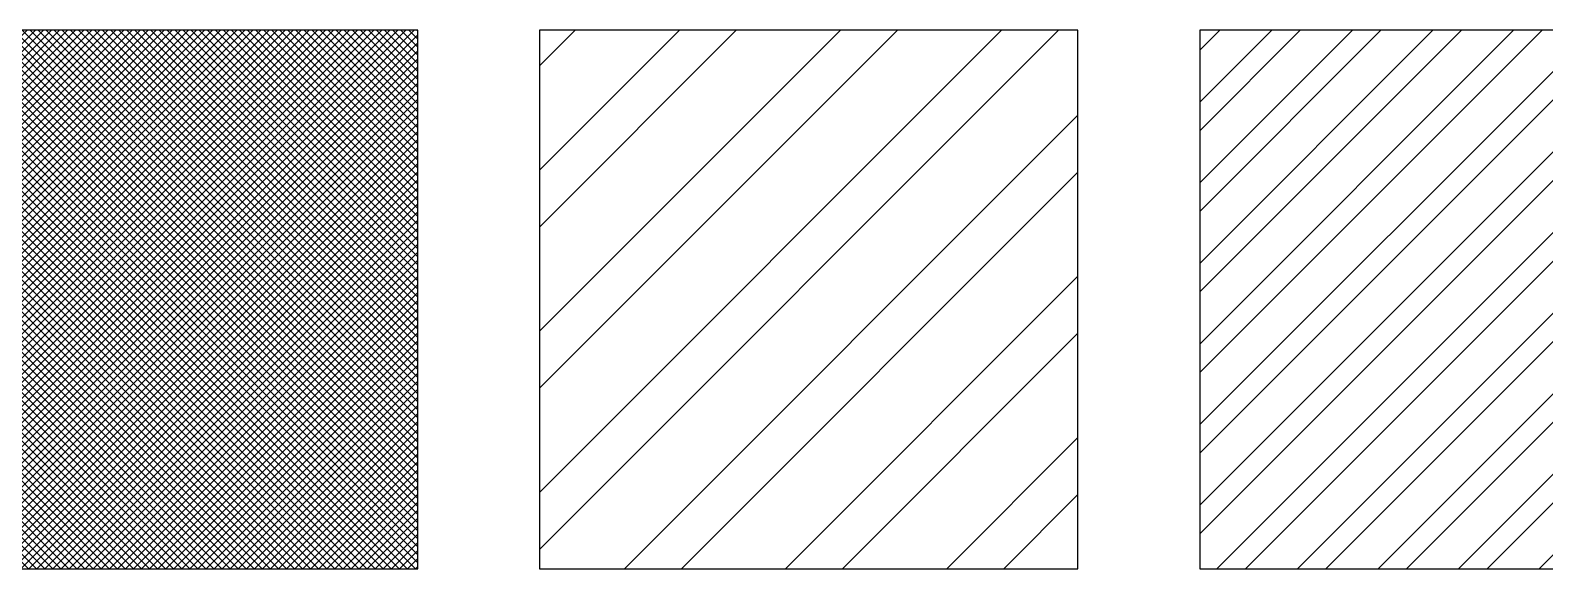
# Model space of a CAD drawing. Header units: millimetres. Extents: x 577 to 2337, y 236 to 943.
# Drawn here: x 792.9 to 801.34, y 714.81 to 717.81 of the extents above; entities that cross this region are included whole.
import ezdxf

# ---------------------------------------------------------------- set-up
doc = ezdxf.new("R2010")
doc.units = ezdxf.units.MM
doc.header["$LTSCALE"] = 0.01
doc.layers.add('01-Plan', color=1, linetype='Continuous')
doc.layers.add('08-Hatch', color=5, linetype='Continuous')

msp = doc.modelspace()

# ---------------------------------------------------------------- hatches: boundary and pattern name
at = {"layer": '08-Hatch'}
h = msp.add_hatch(dxfattribs=at)
h.set_pattern_fill('NET', color=35, scale=0.01, angle=45, style=0)
h.paths.add_polyline_path([(795.0571, 717.8065), (792.0571, 717.8065), (792.0571, 714.8065), (795.0571, 714.8065)])
h = msp.add_hatch(dxfattribs=at)
h.set_pattern_fill('STEEL', color=256, scale=0.2, style=0)
h.set_pattern_definition([(45, (0, 0), (-0.4490128, 0.4490128), []), (45, (0, 0.3175), (-0.4490128, 0.4490128), [])])
h.paths.add_polyline_path([(798.7366, 717.8065), (795.7366, 717.8065), (795.7366, 714.8065), (798.7366, 714.8065)])
h = msp.add_hatch(dxfattribs=at)
h.set_pattern_fill('STEEL', color=256, scale=0.1, style=0)
h.set_pattern_definition([(45, (0, 0), (-0.2245064, 0.2245064), []), (45, (0, 0.15875), (-0.2245064, 0.2245064), [])])
h.paths.add_polyline_path([(802.416, 717.8065), (799.416, 717.8065), (799.416, 714.8065), (802.416, 714.8065)])

# ---------------------------------------------------------------- linework, layer by layer
at = {"layer": '01-Plan'}
for points in [[(792.0571, 714.8065), (795.0571, 714.8065), (795.0571, 717.8065), (792.0571, 717.8065)], [(795.7366, 714.8065), (798.7366, 714.8065), (798.7366, 717.8065), (795.7366, 717.8065)], [(799.416, 714.8065), (802.416, 714.8065), (802.416, 717.8065), (799.416, 717.8065)]]:
    msp.add_lwpolyline(points, close=True, dxfattribs=at)

doc.saveas('drawing.dxf')
